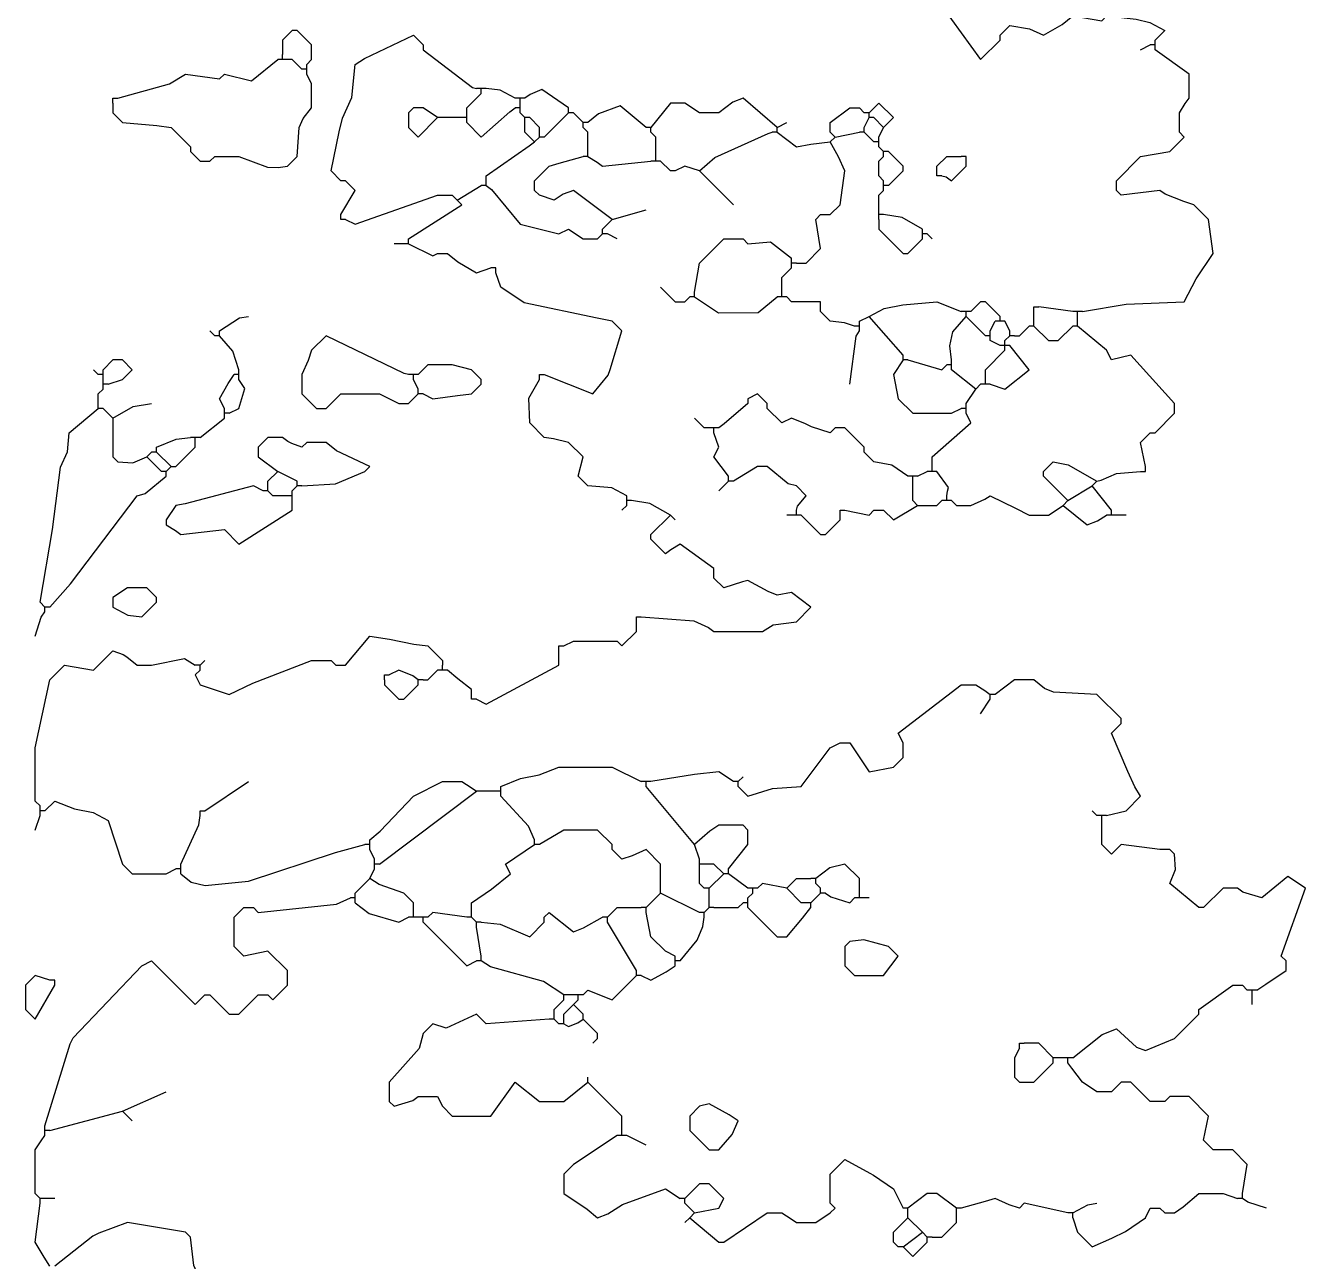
# Model space of a CAD drawing. Header units: metres. Extents: x -375439 to -92892, y 227570 to 490033.
# Drawn here: x -219614 to -217502, y 246467 to 248507 of the extents above; entities that cross this region are included whole.
import ezdxf

# ---------------------------------------------------------------- set-up
doc = ezdxf.new("R2010")
doc.units = ezdxf.units.M
doc.header["$MEASUREMENT"] = 0

msp = doc.modelspace()

# ---------------------------------------------------------------- linework, layer by layer
at = {"linetype": 'Continuous'}
for points in [[(-218101.6, 248538.8), (-218037.6, 248450.8), (-218005.6, 248482.8), (-218005.6, 248490.8), (-217989.6, 248506.8), (-217956.8, 248501.2), (-217933.6, 248490.8), (-217902.8, 248508.6), (-217885.6, 248522.8), (-217837.6, 248514.8), (-217829.6, 248522.8), (-217780.9, 248517.6), (-217758.3, 248512), (-217733.6, 248498.8), (-217749.6, 248482.8)], [(-219149.6, 248442.8), (-219141.6, 248450.8), (-219141.6, 248474.8), (-219165.6, 248498.8), (-219173.6, 248498.8), (-219189.6, 248482.8), (-219189.6, 248458.8)], [(-219093.6, 248194.8), (-219069.6, 248234.8), (-219085.6, 248250.8), (-219093.6, 248250.8), (-219109.6, 248266.8), (-219096.4, 248331.5), (-219090.8, 248354.1), (-219075.5, 248388.1), (-219069.6, 248442.8), (-219054.4, 248452.4), (-218973.6, 248490.8), (-218957.6, 248474.8), (-218957.6, 248466.8), (-218876.2, 248404.7), (-218869.6, 248402.8)], [(-217749.6, 248474.8), (-217749.6, 248482.8)], [(-219189.6, 248450.8), (-219189.6, 248458.8)], [(-217869.6, 248034.8), (-217797.3, 248047.1), (-217701.6, 248050.8), (-217682.1, 248088.7), (-217653.6, 248130.8), (-217661.6, 248186.8), (-217685.6, 248210.8), (-217702.4, 248216.4), (-217732.8, 248228.4), (-217741.6, 248234.8), (-217805.6, 248226.8), (-217813.6, 248234.8), (-217813.6, 248250.8), (-217773.6, 248290.8), (-217725.6, 248298.8), (-217701.6, 248322.8), (-217709.6, 248330.8), (-217709.6, 248362.8), (-217700, 248378), (-217693.6, 248386.8), (-217693.6, 248426.8), (-217749.6, 248466.8)], [(-217773.6, 248466.8), (-217757.6, 248474.8)], [(-217749.6, 248474.8), (-217757.6, 248474.8)], [(-217749.6, 248466.8), (-217749.6, 248474.8)], [(-219461.6, 248386.8), (-219375.9, 248410.5), (-219349.6, 248426.8), (-219293.6, 248418.8), (-219285.6, 248426.8), (-219240.7, 248415.4), (-219197.6, 248450.8)], [(-219189.6, 248450.8), (-219197.6, 248450.8)], [(-219181.6, 248450.8), (-219189.6, 248450.8)], [(-219157.6, 248434.8), (-219173.6, 248450.8), (-219181.6, 248450.8)], [(-219149.6, 248434.8), (-219157.6, 248434.8)], [(-219149.6, 248434.8), (-219149.6, 248442.8)], [(-219149.6, 248426.8), (-219149.6, 248434.8)], [(-219469.6, 248378.8), (-219469.6, 248362.8), (-219453.6, 248346.8), (-219396.9, 248341.6), (-219373.6, 248338.8), (-219341.6, 248306.8), (-219341.6, 248298.8), (-219325.6, 248282.8), (-219309.6, 248282.8), (-219301.6, 248290.8), (-219261.6, 248290.8), (-219214.4, 248273.2), (-219196.8, 248272.4), (-219181.6, 248274.8), (-219165.6, 248290.8), (-219162.3, 248338.3), (-219155.8, 248353.6), (-219141.6, 248370.8), (-219141.6, 248410.8), (-219149.6, 248426.8)], [(-218885.6, 248362.8), (-218885.6, 248370.8), (-218861.6, 248394.8)], [(-218861.6, 248402.8), (-218869.6, 248402.8)], [(-218861.6, 248394.8), (-218861.6, 248402.8)], [(-218853.6, 248402.8), (-218861.6, 248402.8)], [(-218805.6, 248386.8), (-218830.3, 248400), (-218853.6, 248402.8)], [(-218717.6, 248370.8), (-218761.8, 248401.1), (-218780.8, 248393.2), (-218789.6, 248386.8)], [(-219469.6, 248378.8), (-219469.6, 248386.8), (-219461.6, 248386.8)], [(-218797.6, 248386.8), (-218805.6, 248386.8)], [(-218797.6, 248378.8), (-218797.6, 248386.8)], [(-218789.6, 248386.8), (-218797.6, 248386.8)], [(-218797.6, 248370.8), (-218797.6, 248378.8)], [(-218589.6, 248338.8), (-218632.7, 248374.2), (-218668.4, 248360.9), (-218685.6, 248346.8)], [(-218373.6, 248338.8), (-218429.6, 248386.8), (-218446.4, 248380.4), (-218469.6, 248362.8), (-218501.6, 248362.8), (-218525.6, 248378.8), (-218549.6, 248378.8), (-218581.6, 248338.8)], [(-218197.6, 248338.8), (-218181.6, 248354.8), (-218205.6, 248378.8), (-218221.6, 248362.8)], [(-218933.6, 248354.8), (-218957.6, 248370.8), (-218973.6, 248370.8), (-218981.6, 248362.8), (-218981.6, 248338.8), (-218965.6, 248322.8), (-218933.6, 248354.8)], [(-218893.6, 248354.8), (-218933.6, 248354.8)], [(-218885.6, 248354.8), (-218893.6, 248354.8)], [(-218885.6, 248346.8), (-218861.6, 248322.8), (-218814.4, 248364.4), (-218805.6, 248370.8)], [(-218885.6, 248354.8), (-218885.6, 248362.8)], [(-218885.6, 248346.8), (-218885.6, 248354.8)], [(-218797.6, 248370.8), (-218805.6, 248370.8)], [(-218797.6, 248362.8), (-218797.6, 248370.8)], [(-218789.6, 248354.8), (-218797.6, 248362.8)], [(-218789.6, 248346.8), (-218789.6, 248354.8)], [(-218781.6, 248354.8), (-218789.6, 248354.8)], [(-218765.6, 248330.8), (-218765.6, 248338.8), (-218781.6, 248354.8)], [(-218757.6, 248322.8), (-218717.6, 248362.8)], [(-218717.6, 248362.8), (-218717.6, 248370.8)], [(-218709.6, 248362.8), (-218717.6, 248362.8)], [(-218693.6, 248346.8), (-218709.6, 248362.8)], [(-218277.6, 248322.8), (-218285.6, 248330.8), (-218285.6, 248346.8), (-218253.6, 248370.8), (-218237.6, 248370.8), (-218229.6, 248362.8)], [(-218221.6, 248362.8), (-218229.6, 248362.8)], [(-218229.6, 248338.8), (-218221.6, 248354.8)], [(-218221.6, 248354.8), (-218221.6, 248362.8)], [(-218213.6, 248354.8), (-218221.6, 248354.8)], [(-218197.6, 248338.8), (-218213.6, 248354.8)], [(-218773.6, 248314.8), (-218789.6, 248330.8), (-218789.6, 248346.8)], [(-218765.6, 248322.8), (-218765.6, 248330.8)], [(-218693.6, 248338.8), (-218693.6, 248346.8)], [(-218685.6, 248346.8), (-218693.6, 248346.8)], [(-218685.6, 248298.8), (-218685.6, 248330.8), (-218693.6, 248338.8)], [(-218581.6, 248338.8), (-218589.6, 248338.8)], [(-218581.6, 248330.8), (-218581.6, 248338.8)], [(-218573.6, 248290.8), (-218573.6, 248322.8), (-218581.6, 248330.8)], [(-218501.6, 248266.8), (-218476.2, 248288.9), (-218388.4, 248328.9), (-218381.6, 248330.8)], [(-218373.6, 248330.8), (-218381.6, 248330.8)], [(-218373.6, 248338.8), (-218357.6, 248346.8)], [(-218373.6, 248330.8), (-218373.6, 248338.8)], [(-218373.6, 248330.8), (-218341.6, 248306.8), (-218317.6, 248310.8), (-218285.6, 248314.8)], [(-218277.6, 248322.8), (-218237.6, 248330.8)], [(-218229.6, 248330.8), (-218237.6, 248330.8)], [(-218229.6, 248330.8), (-218229.6, 248338.8)], [(-218213.6, 248314.8), (-218229.6, 248330.8)], [(-218205.6, 248322.8), (-218197.6, 248338.8)], [(-218853.6, 248250.8), (-218853.6, 248258.8), (-218782.4, 248308.4), (-218773.6, 248314.8)], [(-218773.6, 248314.8), (-218765.6, 248322.8)], [(-218757.6, 248322.8), (-218765.6, 248322.8)], [(-218341.6, 248114.8), (-218325.6, 248114.8), (-218301.6, 248138.8), (-218309.6, 248186.8), (-218301.6, 248194.8), (-218285.6, 248194.8), (-218269.6, 248210.8), (-218261.6, 248266.8), (-218272, 248290), (-218285.6, 248314.8)], [(-218285.6, 248314.8), (-218277.6, 248322.8)], [(-218205.6, 248314.8), (-218213.6, 248314.8)], [(-218205.6, 248314.8), (-218205.6, 248322.8)], [(-218205.6, 248306.8), (-218205.6, 248314.8)], [(-218645.6, 248186.8), (-218709.6, 248234.8), (-218726.4, 248228.4), (-218741.6, 248218.8), (-218765.6, 248226.8), (-218773.6, 248234.8), (-218773.6, 248250.8), (-218749.6, 248274.8), (-218733, 248279.7), (-218693.6, 248290.8)], [(-218685.6, 248290.8), (-218693.6, 248290.8)], [(-218685.6, 248290.8), (-218685.6, 248298.8)], [(-218685.6, 248290.8), (-218670.4, 248281.2), (-218661.6, 248274.8), (-218581.6, 248282.8)], [(-218573.6, 248282.8), (-218573.6, 248290.8)], [(-218197.6, 248298.8), (-218205.6, 248306.8)], [(-218197.6, 248250.8), (-218205.6, 248258.8), (-218205.6, 248282.8), (-218197.6, 248290.8)], [(-218197.6, 248290.8), (-218197.6, 248298.8)], [(-218189.6, 248298.8), (-218197.6, 248298.8)], [(-218189.6, 248242.8), (-218165.6, 248266.8), (-218165.6, 248274.8), (-218189.6, 248298.8)], [(-218109.6, 248266.8), (-218109.6, 248274.8), (-218093.6, 248290.8), (-218069.6, 248290.8)], [(-218061.6, 248282.8), (-218061.6, 248290.8), (-218069.6, 248290.8)], [(-218573.6, 248282.8), (-218581.6, 248282.8)], [(-218565.6, 248282.8), (-218573.6, 248282.8)], [(-218501.6, 248266.8), (-218525.6, 248274.8), (-218541.6, 248266.8), (-218549.6, 248266.8), (-218565.6, 248282.8)], [(-218445.6, 248210.8), (-218501.6, 248266.8)], [(-218101.6, 248258.8), (-218109.6, 248258.8), (-218109.6, 248266.8)], [(-218101.6, 248258.8), (-218094.4, 248257.2), (-218085.6, 248250.8), (-218061.6, 248274.8), (-218061.6, 248282.8)], [(-218853.6, 248242.8), (-218853.6, 248250.8)], [(-218197.6, 248242.8), (-218197.6, 248250.8)], [(-219085.6, 248186.8), (-219069.6, 248178.8), (-218933.6, 248226.8), (-218909.6, 248226.8), (-218901.6, 248218.8)], [(-218901.6, 248218.8), (-218861.6, 248242.8)], [(-218853.6, 248242.8), (-218861.6, 248242.8)], [(-218853.6, 248242.8), (-218844.8, 248236.4), (-218797.6, 248178.8), (-218733.6, 248162.8), (-218717.6, 248170.8), (-218693.6, 248154.8), (-218669.6, 248154.8), (-218661.6, 248162.8)], [(-218205.6, 248202.8), (-218205.6, 248226.8), (-218197.6, 248234.8)], [(-218197.6, 248234.8), (-218197.6, 248242.8)], [(-218189.6, 248242.8), (-218197.6, 248242.8)], [(-218981.6, 248154.8), (-218893.6, 248210.8), (-218901.6, 248218.8)], [(-218645.6, 248186.8), (-218589.6, 248202.8)], [(-218205.6, 248194.8), (-218205.6, 248202.8)], [(-219085.6, 248186.8), (-219093.6, 248186.8), (-219093.6, 248194.8)], [(-218661.6, 248170.8), (-218645.6, 248186.8)], [(-218205.6, 248186.8), (-218205.6, 248194.8)], [(-218197.6, 248194.8), (-218205.6, 248194.8)], [(-218205.6, 248186.8), (-218205.6, 248170.8), (-218165.6, 248130.8), (-218157.6, 248130.8), (-218133.6, 248154.8)], [(-218133.6, 248170.8), (-218167.2, 248190), (-218197.6, 248194.8)], [(-218661.6, 248162.8), (-218661.6, 248170.8)], [(-218653.6, 248162.8), (-218661.6, 248162.8)], [(-218637.6, 248154.8), (-218653.6, 248162.8)], [(-218133.6, 248162.8), (-218133.6, 248170.8)], [(-218133.6, 248154.8), (-218133.6, 248162.8)], [(-218125.6, 248162.8), (-218133.6, 248162.8)], [(-218117.6, 248154.8), (-218125.6, 248162.8)], [(-218989.6, 248146.8), (-219005.6, 248146.8)], [(-218981.6, 248146.8), (-218989.6, 248146.8)], [(-218981.6, 248146.8), (-218981.6, 248154.8)], [(-218981.6, 248146.8), (-218941.6, 248126.8), (-218933.6, 248130.8), (-218917.6, 248130.8), (-218900.4, 248116.6), (-218869.6, 248098.8), (-218845.6, 248106.8)], [(-218509.6, 248066.8), (-218501.6, 248114.8), (-218461.6, 248154.8), (-218429.6, 248154.8), (-218421.6, 248146.8), (-218384.4, 248150.1), (-218349.6, 248122.8)], [(-218349.6, 248114.8), (-218349.6, 248122.8)], [(-218837.6, 248098.8), (-218837.6, 248106.8), (-218845.6, 248106.8)], [(-218757.6, 247930.8), (-218677.6, 247898.8), (-218652, 247930), (-218648.9, 247939.3), (-218629.6, 248002.8), (-218645.6, 248018.8), (-218670.2, 248023.7), (-218790.8, 248048.9), (-218829.6, 248074.8), (-218837.6, 248098.8)], [(-218365.6, 248066.8), (-218365.6, 248090.8), (-218349.6, 248106.8)], [(-218349.6, 248106.8), (-218349.6, 248114.8)], [(-218341.6, 248114.8), (-218349.6, 248114.8)], [(-218565.6, 248074.8), (-218541.6, 248050.8), (-218525.6, 248050.8), (-218517.6, 248058.8)], [(-218509.6, 248058.8), (-218517.6, 248058.8)], [(-218509.6, 248058.8), (-218509.6, 248066.8)], [(-218509.6, 248058.8), (-218470.4, 248032.4), (-218404.8, 248033.2), (-218373.6, 248058.8)], [(-218365.6, 248058.8), (-218373.6, 248058.8)], [(-218365.6, 248058.8), (-218365.6, 248066.8)], [(-218357.6, 248058.8), (-218365.6, 248058.8)], [(-218309.6, 248050.8), (-218349.6, 248050.8), (-218357.6, 248058.8)], [(-218301.6, 248042.8), (-218301.6, 248050.8), (-218309.6, 248050.8)], [(-218245.6, 248010.8), (-218262.3, 248016), (-218285.6, 248018.8), (-218301.6, 248034.8), (-218301.6, 248042.8)], [(-218221.6, 248026.8), (-218197, 248039.7), (-218166.2, 248045.9), (-218109.6, 248050.8), (-218069.6, 248034.8)], [(-218061.6, 248034.8), (-218069.6, 248034.8)], [(-218061.6, 248026.8), (-218061.6, 248034.8)], [(-218053.6, 248034.8), (-218061.6, 248034.8)], [(-218005.6, 248026.8), (-218029.6, 248050.8), (-218037.6, 248050.8), (-218053.6, 248034.8)], [(-217949.6, 248034.8), (-217949.6, 248042.8), (-217941.6, 248042.8)], [(-217949.6, 248018.8), (-217949.6, 248034.8)], [(-217885.6, 248034.8), (-217941.6, 248042.8)], [(-217877.6, 248034.8), (-217885.6, 248034.8)], [(-217877.6, 248026.8), (-217877.6, 248034.8)], [(-217869.6, 248034.8), (-217877.6, 248034.8)], [(-219293.6, 248002.8), (-219260.8, 248024.4), (-219245.6, 248026.8)], [(-218237.6, 248018.8), (-218221.6, 248026.8)], [(-218237.6, 248010.8), (-218237.6, 248018.8)], [(-218165.6, 247962.8), (-218221.6, 248026.8)], [(-218085.6, 247954.8), (-218088.4, 247978.1), (-218083.7, 248001.4), (-218061.6, 248026.8)], [(-218029.6, 247994.8), (-218061.6, 248026.8)], [(-218021.6, 248002.8), (-218013.6, 248018.8)], [(-218005.6, 248018.8), (-218013.6, 248018.8)], [(-218005.6, 248018.8), (-218005.6, 248026.8)], [(-217997.6, 248018.8), (-218005.6, 248018.8)], [(-217989.6, 248002.8), (-217997.6, 248018.8)], [(-217949.6, 248010.8), (-217949.6, 248018.8)], [(-217877.6, 248018.8), (-217877.6, 248026.8)], [(-217877.6, 248010.8), (-217877.6, 248018.8)], [(-219301.6, 247994.8), (-219309.6, 248002.8)], [(-219293.6, 247994.8), (-219301.6, 247994.8)], [(-219293.6, 247994.8), (-219293.6, 248002.8)], [(-219261.6, 247938.8), (-219271.5, 247969.4), (-219293.6, 247994.8)], [(-218981.6, 247930.8), (-218988.8, 247932.4), (-219117.6, 247994.8), (-219141.6, 247970.8), (-219147.2, 247954), (-219157.6, 247930.8), (-219157.6, 247898.8), (-219133.6, 247874.8), (-219117.6, 247874.8), (-219093.6, 247898.8), (-219029.6, 247898.8), (-218997.6, 247882.8), (-218981.6, 247882.8), (-218965.6, 247898.8)], [(-218253.6, 247914.8), (-218242.8, 247994.1), (-218237.6, 248002.8)], [(-218237.6, 248010.8), (-218245.6, 248010.8)], [(-218237.6, 248002.8), (-218237.6, 248010.8)], [(-218021.6, 247994.8), (-218029.6, 247994.8)], [(-218021.6, 247994.8), (-218021.6, 248002.8)], [(-218021.6, 247986.8), (-218021.6, 247994.8)], [(-217997.6, 247986.8), (-217989.6, 247994.8)], [(-217989.6, 247994.8), (-217989.6, 248002.8)], [(-217981.6, 247994.8), (-217989.6, 247994.8)], [(-217981.6, 247994.8), (-217973.6, 247994.8), (-217957.6, 248010.8)], [(-217949.6, 248010.8), (-217957.6, 248010.8)], [(-217949.6, 248010.8), (-217925.6, 247986.8), (-217909.6, 247986.8), (-217885.6, 248010.8)], [(-217877.6, 248010.8), (-217885.6, 248010.8)], [(-217765.6, 247778.8), (-217773.6, 247818.8), (-217757.6, 247834.8), (-217749.6, 247834.8), (-217717.6, 247866.8), (-217717.6, 247882.8), (-217789.6, 247962.8), (-217821.6, 247954.8), (-217829.6, 247970.8), (-217877.6, 248010.8)], [(-218029.6, 247922.8), (-218029.6, 247938.8), (-217997.6, 247970.8)], [(-218005.6, 247978.8), (-218021.6, 247986.8)], [(-218021.6, 247914.8), (-217997.6, 247906.8), (-217957.6, 247938.8), (-217989.6, 247978.8)], [(-217997.6, 247978.8), (-218005.6, 247978.8)], [(-217997.6, 247978.8), (-217997.6, 247986.8)], [(-217997.6, 247970.8), (-217997.6, 247978.8)], [(-217989.6, 247978.8), (-217997.6, 247978.8)], [(-219477.6, 247914.8), (-219453.6, 247922.8), (-219437.6, 247938.8), (-219453.6, 247954.8), (-219469.6, 247954.8), (-219485.6, 247938.8)], [(-218165.6, 247954.8), (-218181.6, 247930.8), (-218173.6, 247890.8), (-218149.6, 247866.8), (-218085.6, 247866.8), (-218069.6, 247874.8)], [(-218165.6, 247954.8), (-218165.6, 247962.8)], [(-218157.6, 247954.8), (-218165.6, 247954.8)], [(-218157.6, 247954.8), (-218101.6, 247938.8), (-218093.6, 247946.8)], [(-218085.6, 247946.8), (-218085.6, 247954.8)], [(-219493.6, 247930.8), (-219501.6, 247938.8)], [(-219485.6, 247930.8), (-219493.6, 247930.8)], [(-219485.6, 247930.8), (-219485.6, 247938.8)], [(-219485.6, 247922.8), (-219485.6, 247930.8)], [(-219285.6, 247874.8), (-219293.6, 247890.8), (-219279.5, 247916), (-219269.6, 247930.8)], [(-219261.6, 247930.8), (-219269.6, 247930.8)], [(-219261.6, 247930.8), (-219261.6, 247938.8)], [(-219261.6, 247922.8), (-219261.6, 247930.8)], [(-218973.6, 247930.8), (-218981.6, 247930.8)], [(-218973.6, 247922.8), (-218973.6, 247930.8)], [(-218965.6, 247930.8), (-218973.6, 247930.8)], [(-218957.6, 247898.8), (-218941.6, 247890.8), (-218900.9, 247896), (-218877.6, 247898.8), (-218861.6, 247914.8), (-218861.6, 247922.8), (-218877.6, 247938.8), (-218909.6, 247946.8), (-218949.6, 247946.8), (-218965.6, 247930.8)], [(-218765.6, 247922.8), (-218765.6, 247930.8), (-218757.6, 247930.8)], [(-218085.6, 247946.8), (-218093.6, 247946.8)], [(-218085.6, 247938.8), (-218085.6, 247946.8)], [(-218045.6, 247906.8), (-218085.6, 247938.8)], [(-219493.6, 247882.8), (-219493.6, 247898.8), (-219485.6, 247906.8)], [(-219485.6, 247914.8), (-219485.6, 247922.8)], [(-219485.6, 247906.8), (-219485.6, 247914.8)], [(-219477.6, 247914.8), (-219485.6, 247914.8)], [(-219277.6, 247866.8), (-219261.6, 247874.8), (-219252, 247907.6), (-219261.6, 247922.8)], [(-218965.6, 247906.8), (-218973.6, 247922.8)], [(-218965.6, 247898.8), (-218965.6, 247906.8)], [(-218621.6, 247730.8), (-218646.2, 247743.5), (-218685.6, 247746.8), (-218701.6, 247762.8), (-218693.6, 247794.8), (-218717.6, 247818.8), (-218742.4, 247824.4), (-218757.6, 247826.8), (-218781.6, 247850.8), (-218783.2, 247891.6), (-218765.6, 247922.8)], [(-218061.6, 247882.8), (-218045.6, 247906.8)], [(-218045.6, 247906.8), (-218037.6, 247914.8)], [(-218029.6, 247914.8), (-218037.6, 247914.8)], [(-218029.6, 247914.8), (-218029.6, 247922.8)], [(-218021.6, 247914.8), (-218029.6, 247914.8)], [(-218957.6, 247898.8), (-218965.6, 247898.8)], [(-218157.6, 247762.8), (-218184.1, 247781), (-218213.6, 247786.8), (-218229.6, 247802.8), (-218229.6, 247810.8), (-218261.6, 247842.8), (-218277.6, 247842.8), (-218285.6, 247834.8), (-218316.8, 247844.4), (-218326.4, 247849.2), (-218349.6, 247858.8), (-218365.6, 247850.8), (-218389.6, 247874.8), (-218389.6, 247882.8), (-218405.6, 247898.8), (-218421.6, 247890.8), (-218421.6, 247882.8), (-218460.8, 247849.2), (-218469.6, 247842.8)], [(-219581.6, 247546.8), (-219589.6, 247554.8), (-219569.3, 247675.1), (-219556, 247778), (-219544.7, 247803.4), (-219541.6, 247834.8), (-219493.6, 247874.8)], [(-219493.6, 247874.8), (-219493.6, 247882.8)], [(-219485.6, 247874.8), (-219493.6, 247874.8)], [(-219469.6, 247858.8), (-219485.6, 247874.8)], [(-219469.6, 247858.8), (-219436, 247878), (-219405.6, 247882.8)], [(-219285.6, 247866.8), (-219285.6, 247874.8)], [(-219285.6, 247858.8), (-219285.6, 247866.8)], [(-219277.6, 247866.8), (-219285.6, 247866.8)], [(-218117.6, 247778.8), (-218117.6, 247794.8), (-218053.6, 247850.8), (-218061.6, 247866.8)], [(-218061.6, 247874.8), (-218069.6, 247874.8)], [(-218061.6, 247874.8), (-218061.6, 247882.8)], [(-218061.6, 247866.8), (-218061.6, 247874.8)], [(-219469.6, 247858.8), (-219469.6, 247794.8), (-219461.6, 247786.8), (-219436.8, 247785.2), (-219413.6, 247794.8)], [(-219325.6, 247826.8), (-219285.6, 247858.8)], [(-218485.6, 247842.8), (-218493.6, 247842.8), (-218509.6, 247858.8)], [(-219397.6, 247810.8), (-219364.9, 247824), (-219341.6, 247826.8)], [(-219333.6, 247826.8), (-219341.6, 247826.8)], [(-219333.6, 247818.8), (-219333.6, 247826.8)], [(-219325.6, 247826.8), (-219333.6, 247826.8)], [(-219157.6, 247746.8), (-219102, 247750.2), (-219053.6, 247770.8), (-219045.6, 247778.8), (-219100.4, 247804.6), (-219117.6, 247818.8), (-219149.6, 247818.8), (-219157.6, 247810.8), (-219174.4, 247817.2), (-219180.8, 247820.4), (-219189.6, 247826.8), (-219213.6, 247826.8), (-219229.6, 247810.8), (-219229.6, 247794.8), (-219197.6, 247770.8)], [(-218477.6, 247842.8), (-218485.6, 247842.8)], [(-218477.6, 247834.8), (-218477.6, 247842.8)], [(-218469.6, 247842.8), (-218477.6, 247842.8)], [(-218453.6, 247762.8), (-218477.6, 247794.8), (-218469.6, 247810.8), (-218477.6, 247834.8)], [(-219413.6, 247794.8), (-219405.6, 247802.8)], [(-219397.6, 247802.8), (-219405.6, 247802.8)], [(-219397.6, 247802.8), (-219397.6, 247810.8)], [(-219373.6, 247778.8), (-219397.6, 247802.8)], [(-219373.6, 247778.8), (-219365.6, 247778.8), (-219333.6, 247810.8), (-219333.6, 247818.8)], [(-219389.6, 247770.8), (-219413.6, 247794.8)], [(-217893.6, 247722.8), (-217933.6, 247762.8), (-217933.6, 247770.8), (-217917.6, 247786.8), (-217892.9, 247781.6), (-217845.6, 247754.8)], [(-219573.6, 247546.8), (-219539.6, 247585.2), (-219429.6, 247730.8), (-219416.1, 247734.5), (-219381.6, 247762.8)], [(-219381.6, 247770.8), (-219389.6, 247770.8)], [(-219381.6, 247770.8), (-219373.6, 247778.8)], [(-219381.6, 247762.8), (-219381.6, 247770.8)], [(-219213.6, 247746.8), (-219213.6, 247754.8), (-219197.6, 247770.8)], [(-219165.6, 247754.8), (-219197.6, 247770.8)], [(-218453.6, 247754.8), (-218453.6, 247762.8)], [(-218341.6, 247706.8), (-218339.8, 247713.6), (-218325.6, 247730.8), (-218341.6, 247746.8), (-218355.2, 247750.5), (-218389.6, 247778.8), (-218405.6, 247778.8), (-218445.6, 247754.8)], [(-218149.6, 247762.8), (-218157.6, 247762.8)], [(-218149.6, 247754.8), (-218149.6, 247762.8)], [(-218141.6, 247762.8), (-218149.6, 247762.8)], [(-218141.6, 247762.8), (-218125.6, 247770.8)], [(-218117.6, 247770.8), (-218125.6, 247770.8)], [(-218117.6, 247770.8), (-218117.6, 247778.8)], [(-218109.6, 247770.8), (-218117.6, 247770.8)], [(-218093.6, 247730.8), (-218092, 247738), (-218090.4, 247744.4), (-218109.6, 247770.8)], [(-217845.6, 247754.8), (-217838.4, 247756.4), (-217813.1, 247767.5), (-217773.6, 247770.8)], [(-217773.6, 247770.8), (-217765.6, 247770.8), (-217765.6, 247778.8)], [(-219221.6, 247738.8), (-219237.6, 247746.8), (-219350.4, 247717.2), (-219365.6, 247714.8), (-219381.6, 247690.8), (-219381.6, 247682.8), (-219366.4, 247673.2), (-219357.6, 247666.8), (-219285.6, 247674.8), (-219261.6, 247650.8), (-219173.6, 247706.8), (-219173.6, 247722.8)], [(-219213.6, 247738.8), (-219221.6, 247738.8)], [(-219213.6, 247738.8), (-219213.6, 247746.8)], [(-219181.6, 247730.8), (-219205.6, 247730.8), (-219213.6, 247738.8)], [(-219173.6, 247738.8), (-219165.6, 247746.8)], [(-219173.6, 247730.8), (-219173.6, 247738.8)], [(-219165.6, 247746.8), (-219165.6, 247754.8)], [(-219157.6, 247746.8), (-219165.6, 247746.8)], [(-218469.6, 247738.8), (-218453.6, 247754.8)], [(-218445.6, 247754.8), (-218453.6, 247754.8)], [(-218141.6, 247714.8), (-218149.6, 247722.8), (-218149.6, 247754.8)], [(-217893.6, 247722.8), (-217853.6, 247746.8)], [(-217853.6, 247746.8), (-217845.6, 247754.8)], [(-217821.6, 247706.8), (-217853.6, 247746.8)], [(-219173.6, 247730.8), (-219181.6, 247730.8)], [(-219173.6, 247722.8), (-219173.6, 247730.8)], [(-218621.6, 247722.8), (-218621.6, 247730.8)], [(-218621.6, 247714.8), (-218621.6, 247722.8)], [(-218613.6, 247722.8), (-218621.6, 247722.8)], [(-218549.6, 247698.8), (-218583.2, 247718), (-218613.6, 247722.8)], [(-218141.6, 247714.8), (-218109.6, 247714.8), (-218101.6, 247722.8)], [(-218093.6, 247722.8), (-218101.6, 247722.8)], [(-218093.6, 247722.8), (-218093.6, 247730.8)], [(-218085.6, 247722.8), (-218093.6, 247722.8)], [(-218085.6, 247722.8), (-218077.6, 247714.8), (-218053.6, 247714.8), (-218030.4, 247725.2), (-218021.6, 247730.8), (-217980, 247710), (-217957.6, 247698.8), (-217925.6, 247698.8), (-217901.6, 247714.8)], [(-217901.6, 247714.8), (-217893.6, 247722.8)], [(-218629.6, 247706.8), (-218621.6, 247714.8)], [(-218597.6, 247530.8), (-218510.6, 247524.2), (-218486.4, 247513.2), (-218477.6, 247506.8), (-218397.6, 247506.8), (-218380.1, 247517.5), (-218341.6, 247522.8), (-218317.6, 247546.8), (-218349.6, 247570.8), (-218373.6, 247566.8), (-218388.4, 247572.6), (-218421.6, 247590.8), (-218430.4, 247588.4), (-218461.6, 247578.8), (-218477.6, 247594.8), (-218477.6, 247610.8), (-218533.6, 247650.8), (-218548.8, 247641.2), (-218557.6, 247634.8), (-218581.6, 247658.8), (-218581.6, 247666.8), (-218549.6, 247698.8)], [(-218541.6, 247690.8), (-218549.6, 247698.8)], [(-218349.6, 247698.8), (-218357.6, 247698.8)], [(-218341.6, 247698.8), (-218349.6, 247698.8)], [(-218341.6, 247698.8), (-218341.6, 247706.8)], [(-218333.6, 247698.8), (-218341.6, 247698.8)], [(-218333.6, 247698.8), (-218301.6, 247666.8), (-218293.6, 247666.8), (-218269.6, 247690.8), (-218269.6, 247698.8)], [(-218269.6, 247698.8), (-218269.6, 247706.8), (-218261.6, 247706.8)], [(-218261.6, 247706.8), (-218221.6, 247698.8), (-218213.6, 247706.8), (-218197.6, 247706.8), (-218181.6, 247690.8), (-218141.6, 247714.8)], [(-217901.6, 247714.8), (-217861.6, 247682.8), (-217844.8, 247689.2), (-217829.6, 247698.8)], [(-217821.6, 247698.8), (-217829.6, 247698.8)], [(-217821.6, 247698.8), (-217821.6, 247706.8)], [(-217813.6, 247698.8), (-217821.6, 247698.8)], [(-217797.6, 247698.8), (-217813.6, 247698.8)], [(-219421.6, 247530.8), (-219397.6, 247554.8), (-219397.6, 247562.8), (-219413.6, 247578.8), (-219445.6, 247578.8), (-219469.6, 247562.8), (-219469.6, 247546.8), (-219444.9, 247533.6), (-219421.6, 247530.8)], [(-219597.6, 247498.8), (-219588, 247530), (-219581.6, 247538.8)], [(-219581.6, 247538.8), (-219581.6, 247546.8)], [(-219573.6, 247546.8), (-219581.6, 247546.8)], [(-218605.6, 247522.8), (-218605.6, 247530.8), (-218597.6, 247530.8)], [(-218725.6, 247482.8), (-218709.6, 247490.8), (-218637.6, 247490.8), (-218629.6, 247482.8), (-218605.6, 247506.8), (-218605.6, 247522.8)], [(-219325.6, 247442.8), (-219333.6, 247434.8), (-219325.6, 247418.8), (-219277.6, 247402.8), (-219238.4, 247421.2), (-219141.6, 247458.8), (-219109.6, 247458.8), (-219101.6, 247450.8), (-219085.6, 247450.8), (-219045.6, 247498.8), (-219013, 247493.9), (-218972.9, 247485.6), (-218949.6, 247482.8), (-218925.6, 247458.8), (-218925.6, 247450.8)], [(-219589.6, 247218.8), (-219597.6, 247226.8), (-219597.6, 247314.8), (-219573.6, 247426.8), (-219549.6, 247450.8), (-219501.6, 247442.8), (-219469.6, 247474.8), (-219452.8, 247468.4), (-219446.8, 247464.9), (-219429.6, 247450.8), (-219405.6, 247450.8), (-219351.2, 247462), (-219333.6, 247450.8)], [(-218869.6, 247394.8), (-218853.6, 247386.8), (-218733.6, 247450.8), (-218733.6, 247474.8)], [(-218733.6, 247474.8), (-218733.6, 247482.8), (-218725.6, 247482.8)], [(-219325.6, 247450.8), (-219333.6, 247450.8)], [(-219325.6, 247450.8), (-219317.6, 247458.8)], [(-219325.6, 247442.8), (-219325.6, 247450.8)], [(-218965.6, 247426.8), (-218974.4, 247433.2), (-218997.6, 247442.8), (-219013.6, 247434.8)], [(-218957.6, 247426.8), (-218949.6, 247426.8), (-218933.6, 247442.8)], [(-218925.6, 247442.8), (-218933.6, 247442.8)], [(-218925.6, 247442.8), (-218925.6, 247450.8)], [(-218917.6, 247442.8), (-218925.6, 247442.8)], [(-218877.6, 247402.8), (-218877.6, 247410.8), (-218900.4, 247428.6), (-218917.6, 247442.8)], [(-219021.6, 247426.8), (-219021.6, 247434.8), (-219013.6, 247434.8)], [(-219021.6, 247426.8), (-219021.6, 247418.8), (-218997.6, 247394.8), (-218989.6, 247394.8), (-218965.6, 247418.8)], [(-218965.6, 247418.8), (-218965.6, 247426.8)], [(-218957.6, 247426.8), (-218965.6, 247426.8)], [(-217829.6, 247202.8), (-217797.6, 247210.8), (-217773.6, 247234.8), (-217783.2, 247250), (-217794.8, 247275.5), (-217821.6, 247338.8), (-217805.6, 247354.8), (-217805.6, 247362.8), (-217845.6, 247402.8), (-217917.3, 247406.4), (-217932.4, 247412.6), (-217949.6, 247426.8), (-217981.6, 247426.8), (-218013.6, 247402.8)], [(-218869.6, 247394.8), (-218877.6, 247394.8), (-218877.6, 247402.8)], [(-218437.6, 247250.8), (-218421.6, 247234.8), (-218381.1, 247247.4), (-218333.6, 247250.8), (-218285.6, 247314.8), (-218269.6, 247322.8), (-218253.6, 247322.8), (-218221.6, 247274.8), (-218181.6, 247282.8), (-218165.6, 247298.8), (-218165.6, 247322.8), (-218173.6, 247338.8), (-218069.6, 247418.8), (-218045.6, 247418.8), (-218030.4, 247409.2), (-218021.6, 247402.8)], [(-218021.6, 247394.8), (-218021.6, 247402.8)], [(-218013.6, 247402.8), (-218021.6, 247402.8)], [(-218037.6, 247370.8), (-218021.6, 247394.8)], [(-218829.6, 247250.8), (-218797, 247263.7), (-218766.2, 247269.9), (-218733.6, 247282.8), (-218645.6, 247282.8), (-218597.6, 247258.8)], [(-218445.6, 247258.8), (-218469.6, 247274.8), (-218510, 247270.3), (-218581.6, 247258.8)], [(-219317.6, 247210.8), (-219245.6, 247258.8)], [(-219045.6, 247162.8), (-219028.4, 247176.9), (-218973.6, 247234.8), (-218925.6, 247258.8), (-218893.6, 247258.8), (-218878.4, 247249.2), (-218869.6, 247242.8)], [(-218589.6, 247258.8), (-218597.6, 247258.8)], [(-218589.6, 247250.8), (-218589.6, 247258.8)], [(-218581.6, 247258.8), (-218589.6, 247258.8)], [(-218437.6, 247258.8), (-218445.6, 247258.8)], [(-218437.6, 247258.8), (-218429.6, 247266.8)], [(-218437.6, 247250.8), (-218437.6, 247258.8)], [(-219029.6, 247122.8), (-218869.6, 247242.8)], [(-218837.6, 247242.8), (-218869.6, 247242.8)], [(-218829.6, 247242.8), (-218837.6, 247242.8)], [(-218829.6, 247242.8), (-218829.6, 247250.8)], [(-218829.6, 247234.8), (-218829.6, 247242.8)], [(-218773.6, 247162.8), (-218783.6, 247185.1), (-218829.6, 247234.8)], [(-218509.6, 247154.8), (-218589.6, 247250.8)], [(-219589.6, 247210.8), (-219589.6, 247218.8)], [(-219589.6, 247202.8), (-219589.6, 247210.8)], [(-219581.6, 247210.8), (-219589.6, 247210.8)], [(-219581.6, 247210.8), (-219565.6, 247226.8), (-219533, 247213.9), (-219502.2, 247207.7), (-219477.6, 247194.8), (-219453.6, 247122.8), (-219437.6, 247106.8), (-219381.6, 247106.8), (-219365.6, 247114.8)], [(-219325.6, 247202.8), (-219325.6, 247210.8), (-219317.6, 247210.8)], [(-217845.6, 247202.8), (-217853.6, 247210.8)], [(-219597.6, 247178.8), (-219589.6, 247202.8)], [(-219357.6, 247122.8), (-219328, 247187.6), (-219325.6, 247202.8)], [(-217837.6, 247202.8), (-217845.6, 247202.8)], [(-217837.6, 247194.8), (-217837.6, 247202.8)], [(-217829.6, 247202.8), (-217837.6, 247202.8)], [(-217581.6, 246914.8), (-217566.8, 246924.6), (-217533.6, 246946.8), (-217533.6, 246962.8), (-217541.6, 246970.8), (-217501.6, 247082.8), (-217530.5, 247102.2), (-217573.6, 247066.8), (-217604.8, 247076.4), (-217613.6, 247082.8), (-217637.6, 247082.8), (-217669.6, 247050.8), (-217677.6, 247050.8), (-217725.6, 247090.8), (-217716, 247114), (-217717.6, 247138.8), (-217725.6, 247146.8), (-217741.6, 247146.8), (-217805.6, 247154.8), (-217821.6, 247138.8), (-217837.6, 247154.8), (-217837.6, 247194.8)], [(-218565.6, 247074.8), (-218565.6, 247122.8), (-218589.6, 247146.8), (-218612.8, 247136.4), (-218629.6, 247130.8), (-218645.6, 247146.8), (-218645.6, 247154.8), (-218669.6, 247178.8), (-218725.6, 247178.8), (-218765.6, 247154.8)], [(-218453.6, 247114.8), (-218421.6, 247154.8), (-218421.6, 247178.8), (-218429.6, 247186.8), (-218469.6, 247186.8), (-218484.2, 247176.9), (-218509.6, 247154.8)], [(-219357.6, 247106.8), (-219340.4, 247092.6), (-219317.3, 247087.2), (-219246, 247094.4), (-219102.3, 247141.6), (-219053.6, 247154.8)], [(-219045.6, 247154.8), (-219053.6, 247154.8)], [(-219045.6, 247154.8), (-219045.6, 247162.8)], [(-219045.6, 247146.8), (-219045.6, 247154.8)], [(-219037.6, 247130.8), (-219045.6, 247146.8)], [(-218877.6, 247042.8), (-218877.6, 247058.8), (-218844.8, 247081.2), (-218813.6, 247106.8), (-218821.6, 247122.8), (-218773.6, 247154.8)], [(-218773.6, 247154.8), (-218773.6, 247162.8)], [(-218765.6, 247154.8), (-218773.6, 247154.8)], [(-218501.6, 247130.8), (-218509.6, 247154.8)], [(-219037.6, 247122.8), (-219037.6, 247130.8)], [(-218501.6, 247122.8), (-218501.6, 247130.8)], [(-219357.6, 247114.8), (-219365.6, 247114.8)], [(-219357.6, 247114.8), (-219357.6, 247122.8)], [(-219357.6, 247106.8), (-219357.6, 247114.8)], [(-219045.6, 247098.8), (-219037.6, 247114.8)], [(-219037.6, 247114.8), (-219037.6, 247122.8)], [(-219029.6, 247122.8), (-219037.6, 247122.8)], [(-218501.6, 247114.8), (-218501.6, 247122.8)], [(-218493.6, 247122.8), (-218501.6, 247122.8)], [(-218493.6, 247082.8), (-218501.6, 247090.8), (-218501.6, 247114.8)], [(-218461.6, 247106.8), (-218477.6, 247122.8), (-218493.6, 247122.8)], [(-218485.6, 247082.8), (-218461.6, 247106.8)], [(-218453.6, 247106.8), (-218461.6, 247106.8)], [(-218453.6, 247106.8), (-218453.6, 247114.8)], [(-218421.6, 247082.8), (-218453.6, 247106.8)], [(-218237.6, 247074.8), (-218237.6, 247098.8), (-218261.6, 247122.8), (-218286.4, 247116.4), (-218309.6, 247098.8)], [(-219069.6, 247074.8), (-219045.6, 247098.8)], [(-218973.6, 247042.8), (-218973.6, 247058.8), (-218989.6, 247074.8), (-219030.4, 247089.2), (-219045.6, 247098.8)], [(-218357.6, 247082.8), (-218397.6, 247090.8), (-218405.6, 247082.8)], [(-218357.6, 247082.8), (-218341.6, 247098.8), (-218317.6, 247098.8)], [(-218309.6, 247098.8), (-218317.6, 247098.8)], [(-218309.6, 247090.8), (-218309.6, 247098.8)], [(-218301.6, 247082.8), (-218309.6, 247090.8)], [(-219581.6, 246690.8), (-219540, 246826), (-219535.2, 246835.6), (-219421.6, 246954.8), (-219405.6, 246962.8), (-219333.6, 246890.8), (-219317.6, 246906.8), (-219309.6, 246906.8), (-219277.6, 246874.8), (-219261.6, 246874.8), (-219229.6, 246906.8), (-219213.6, 246906.8), (-219205.6, 246898.8), (-219181.6, 246922.8), (-219181.6, 246946.8), (-219213.6, 246978.8), (-219253.6, 246970.8), (-219269.6, 246986.8), (-219269.6, 247034.8), (-219253.6, 247050.8), (-219237.6, 247050.8), (-219229.6, 247042.8), (-219100.8, 247056.4), (-219077.6, 247066.8)], [(-219069.6, 247066.8), (-219077.6, 247066.8)], [(-219069.6, 247066.8), (-219069.6, 247074.8)], [(-219069.6, 247058.8), (-219069.6, 247066.8)], [(-218589.6, 247050.8), (-218565.6, 247074.8)], [(-218501.6, 247042.8), (-218565.6, 247074.8)], [(-218485.6, 247082.8), (-218493.6, 247082.8)], [(-218485.6, 247074.8), (-218485.6, 247082.8)], [(-218485.6, 247058.8), (-218485.6, 247074.8)], [(-218413.6, 247082.8), (-218421.6, 247082.8)], [(-218421.6, 247066.8), (-218413.6, 247074.8)], [(-218421.6, 247058.8), (-218421.6, 247066.8)], [(-218413.6, 247074.8), (-218413.6, 247082.8)], [(-218405.6, 247082.8), (-218413.6, 247082.8)], [(-218325.6, 247058.8), (-218333.6, 247058.8), (-218357.6, 247082.8)], [(-218317.6, 247058.8), (-218301.6, 247074.8)], [(-218301.6, 247074.8), (-218301.6, 247082.8)], [(-218293.6, 247074.8), (-218301.6, 247074.8)], [(-218293.6, 247074.8), (-218284.8, 247068.4), (-218253.6, 247058.8), (-218245.6, 247066.8)], [(-218237.6, 247066.8), (-218245.6, 247066.8)], [(-218237.6, 247066.8), (-218237.6, 247074.8)], [(-218229.6, 247066.8), (-218237.6, 247066.8)], [(-218221.6, 247066.8), (-218229.6, 247066.8)], [(-219069.6, 247058.8), (-219046.4, 247041.2), (-218997.6, 247026.8), (-218981.6, 247034.8)], [(-218973.6, 247034.8), (-218973.6, 247042.8)], [(-218885.6, 247034.8), (-218941.6, 247042.8), (-218949.6, 247034.8)], [(-218877.6, 247034.8), (-218877.6, 247042.8)], [(-218861.6, 247026.8), (-218830.2, 247023.7), (-218781.6, 247002.8), (-218757.6, 247026.8), (-218757.6, 247034.8), (-218749.6, 247042.8), (-218709.6, 247010.8), (-218692.8, 247017.2), (-218661.6, 247034.8)], [(-218653.6, 247034.8), (-218637.6, 247050.8), (-218597.6, 247050.8)], [(-218589.6, 247050.8), (-218597.6, 247050.8)], [(-218589.6, 247042.8), (-218589.6, 247050.8)], [(-218541.6, 246970.8), (-218557.6, 246978.8), (-218581.6, 247002.8), (-218589.6, 247042.8)], [(-218493.6, 247042.8), (-218501.6, 247042.8)], [(-218493.6, 247042.8), (-218485.6, 247050.8)], [(-218493.6, 247034.8), (-218493.6, 247042.8)], [(-218485.6, 247050.8), (-218485.6, 247058.8)], [(-218477.6, 247050.8), (-218485.6, 247050.8)], [(-218477.6, 247050.8), (-218437.6, 247050.8), (-218429.6, 247058.8)], [(-218421.6, 247058.8), (-218429.6, 247058.8)], [(-218421.6, 247050.8), (-218421.6, 247058.8)], [(-218421.6, 247050.8), (-218373.6, 247002.8), (-218357.6, 247002.8), (-218331.8, 247033.6), (-218317.6, 247050.8)], [(-218317.6, 247058.8), (-218325.6, 247058.8)], [(-218317.6, 247050.8), (-218317.6, 247058.8)], [(-218973.6, 247034.8), (-218981.6, 247034.8)], [(-218965.6, 247034.8), (-218973.6, 247034.8)], [(-218957.6, 247034.8), (-218965.6, 247034.8)], [(-218957.6, 247026.8), (-218957.6, 247034.8)], [(-218949.6, 247034.8), (-218957.6, 247034.8)], [(-218957.6, 247026.8), (-218885.6, 246954.8), (-218869.6, 246962.8)], [(-218877.6, 247034.8), (-218885.6, 247034.8)], [(-218869.6, 247026.8), (-218877.6, 247034.8)], [(-218869.6, 247018.8), (-218869.6, 247026.8)], [(-218861.6, 247026.8), (-218869.6, 247026.8)], [(-218653.6, 247034.8), (-218661.6, 247034.8)], [(-218653.6, 247026.8), (-218653.6, 247034.8)], [(-218605.6, 246946.8), (-218653.6, 247026.8)], [(-218533.6, 246962.8), (-218505.3, 246997.3), (-218496, 247019.6), (-218493.6, 247034.8)], [(-218861.6, 246970.8), (-218869.6, 247018.8)], [(-218197.6, 246938.8), (-218173.6, 246970.8), (-218189.6, 246986.8), (-218230.3, 246997.6), (-218253.6, 246994.8), (-218261.6, 246986.8), (-218261.6, 246954.8), (-218245.6, 246938.8), (-218197.6, 246938.8)], [(-218861.6, 246962.8), (-218869.6, 246962.8)], [(-218861.6, 246962.8), (-218861.6, 246970.8)], [(-218725.6, 246906.8), (-218758.8, 246928.9), (-218846.4, 246953.2), (-218861.6, 246962.8)], [(-218541.6, 246962.8), (-218541.6, 246970.8)], [(-218541.6, 246954.8), (-218541.6, 246962.8)], [(-218533.6, 246962.8), (-218541.6, 246962.8)], [(-219573.6, 246930.8), (-219597.6, 246938.8), (-219613.6, 246922.8), (-219613.6, 246882.8), (-219597.6, 246866.8), (-219565.6, 246922.8)], [(-218693.6, 246906.8), (-218685.6, 246914.8), (-218645.6, 246898.8), (-218605.6, 246938.8)], [(-218605.6, 246938.8), (-218605.6, 246946.8)], [(-218597.6, 246938.8), (-218605.6, 246938.8)], [(-218597.6, 246938.8), (-218581.6, 246930.8), (-218556.4, 246944.9), (-218541.6, 246954.8)], [(-219565.6, 246922.8), (-219565.6, 246930.8), (-219573.6, 246930.8)], [(-217885.6, 246802.8), (-217836.8, 246841.2), (-217813.6, 246850.8), (-217780.1, 246820.7), (-217765.6, 246814.8), (-217717.6, 246834.8), (-217677.6, 246874.8), (-217677.6, 246882.8), (-217621.6, 246922.8), (-217605.6, 246922.8), (-217597.6, 246914.8)], [(-217589.6, 246914.8), (-217597.6, 246914.8)], [(-217589.6, 246906.8), (-217589.6, 246914.8)], [(-217581.6, 246914.8), (-217589.6, 246914.8)], [(-218741.6, 246874.8), (-218741.6, 246882.8), (-218725.6, 246898.8)], [(-218725.6, 246898.8), (-218725.6, 246906.8)], [(-218717.6, 246906.8), (-218725.6, 246906.8)], [(-218709.6, 246906.8), (-218717.6, 246906.8)], [(-218701.6, 246906.8), (-218709.6, 246906.8)], [(-218709.6, 246890.8), (-218701.6, 246898.8)], [(-218701.6, 246898.8), (-218701.6, 246906.8)], [(-218693.6, 246906.8), (-218701.6, 246906.8)], [(-217589.6, 246890.8), (-217589.6, 246906.8)], [(-218749.6, 246866.8), (-218853.6, 246858.8), (-218869.6, 246874.8), (-218919.5, 246852), (-218941.6, 246858.8), (-218957.6, 246842.8), (-218964, 246818), (-219013.6, 246762.8), (-219013.6, 246730.8), (-219005.6, 246722.8), (-218974.4, 246732.4), (-218965.6, 246738.8), (-218933.6, 246738.8), (-218925.6, 246722.8), (-218909.6, 246706.8), (-218845.6, 246706.8), (-218805.6, 246762.8), (-218765.6, 246730.8), (-218725.6, 246730.8), (-218685.6, 246762.8)], [(-218741.6, 246866.8), (-218741.6, 246874.8)], [(-218725.6, 246866.8), (-218725.6, 246874.8), (-218709.6, 246890.8)], [(-218693.6, 246866.8), (-218693.6, 246874.8), (-218709.6, 246890.8)], [(-218741.6, 246866.8), (-218749.6, 246866.8)], [(-218733.6, 246858.8), (-218741.6, 246866.8)], [(-218725.6, 246858.8), (-218733.6, 246858.8)], [(-218725.6, 246858.8), (-218717.6, 246854.8), (-218702.4, 246860.4), (-218693.6, 246866.8)], [(-218725.6, 246858.8), (-218725.6, 246866.8)], [(-218677.6, 246826.8), (-218669.6, 246834.8), (-218669.6, 246842.8), (-218693.6, 246866.8)], [(-217973.6, 246818.8), (-217981.6, 246802.8), (-217981.6, 246770.8), (-217973.6, 246762.8), (-217949.6, 246762.8), (-217917.6, 246794.8)], [(-217973.6, 246818.8), (-217973.6, 246826.8), (-217965.6, 246826.8)], [(-217917.6, 246802.8), (-217941.6, 246826.8), (-217965.6, 246826.8)], [(-217917.6, 246794.8), (-217917.6, 246802.8)], [(-217909.6, 246802.8), (-217917.6, 246802.8)], [(-217901.6, 246802.8), (-217909.6, 246802.8)], [(-217893.6, 246802.8), (-217901.6, 246802.8)], [(-217893.6, 246794.8), (-217893.6, 246802.8)], [(-217885.6, 246802.8), (-217893.6, 246802.8)], [(-217605.6, 246578.8), (-217597.6, 246626.8), (-217621.6, 246650.8), (-217653.6, 246650.8), (-217669.6, 246666.8), (-217661.6, 246706.8), (-217693.6, 246738.8), (-217725.6, 246738.8), (-217733.6, 246730.8), (-217757.6, 246730.8), (-217789.6, 246762.8), (-217805.6, 246762.8), (-217821.6, 246746.8), (-217845.6, 246746.8), (-217869.6, 246762.8), (-217887.2, 246786), (-217893.6, 246794.8)], [(-218685.6, 246762.8), (-218685.6, 246770.8)], [(-219453.6, 246714.8), (-219381.6, 246746.8)], [(-218629.6, 246682.8), (-218629.6, 246706.8), (-218685.6, 246762.8)], [(-218469.6, 246650.8), (-218447.5, 246676.2), (-218437.6, 246698.8), (-218452.4, 246708.6), (-218485.6, 246726.8), (-218501.6, 246722.8), (-218517.6, 246706.8), (-218517.6, 246682.8), (-218485.6, 246650.8), (-218469.6, 246650.8)], [(-219573.6, 246682.8), (-219453.6, 246714.8)], [(-219437.6, 246698.8), (-219453.6, 246714.8)], [(-219581.6, 246682.8), (-219581.6, 246690.8)], [(-219581.6, 246674.8), (-219581.6, 246682.8)], [(-219573.6, 246682.8), (-219581.6, 246682.8)], [(-218629.6, 246674.8), (-218629.6, 246682.8)], [(-219589.6, 246570.8), (-219597.6, 246578.8), (-219597.6, 246650.8), (-219588, 246666), (-219581.6, 246674.8)], [(-218637.6, 246674.8), (-218709.6, 246626.8), (-218725.6, 246610.8), (-218725.6, 246578.8), (-218686.8, 246552.9), (-218669.6, 246538.8), (-218652.8, 246545.2), (-218628.4, 246560.9), (-218557.6, 246586.8), (-218533.6, 246570.8)], [(-218629.6, 246674.8), (-218637.6, 246674.8)], [(-218621.6, 246674.8), (-218629.6, 246674.8)], [(-218589.6, 246658.8), (-218621.6, 246674.8)], [(-218517.6, 246538.8), (-218469.6, 246498.8), (-218461.6, 246498.8), (-218389.6, 246546.8), (-218365.6, 246546.8), (-218350.4, 246537.2), (-218341.6, 246530.8), (-218309.6, 246530.8), (-218285.6, 246546.8), (-218277.6, 246554.8), (-218285.6, 246562.8), (-218285.6, 246610.8), (-218261.6, 246634.8), (-218220.4, 246612.6), (-218214.4, 246609.2), (-218181.6, 246586.8), (-218165.6, 246554.8)], [(-218509.6, 246546.8), (-218469.6, 246554.8), (-218461.6, 246570.8), (-218485.6, 246594.8), (-218501.6, 246594.8), (-218525.6, 246570.8)], [(-218077.6, 246554.8), (-218109.6, 246578.8), (-218125.6, 246578.8), (-218157.6, 246554.8)], [(-217885.6, 246538.8), (-217877.6, 246514.8), (-217853.6, 246490.8), (-217820.8, 246505.2), (-217798.4, 246516.4), (-217765.6, 246538.8), (-217757.6, 246554.8), (-217741.6, 246554.8), (-217733.6, 246546.8), (-217717.6, 246546.8), (-217703.1, 246556.7), (-217677.6, 246578.8), (-217637.6, 246578.8), (-217613.6, 246570.8)], [(-217605.6, 246570.8), (-217605.6, 246578.8)], [(-219573.6, 246458.8), (-219583.2, 246474), (-219597.6, 246498.8), (-219589.6, 246562.8)], [(-219589.6, 246562.8), (-219589.6, 246570.8)], [(-219581.6, 246570.8), (-219589.6, 246570.8)], [(-219565.6, 246570.8), (-219581.6, 246570.8)], [(-218525.6, 246570.8), (-218533.6, 246570.8)], [(-218525.6, 246562.8), (-218525.6, 246570.8)], [(-218509.6, 246546.8), (-218525.6, 246562.8)], [(-217893.6, 246546.8), (-217965.6, 246562.8), (-217973.6, 246554.8), (-217990.4, 246560.4), (-218013.6, 246570.8), (-218030.2, 246565.9), (-218069.6, 246554.8)], [(-217885.6, 246546.8), (-217860.8, 246560.4), (-217845.6, 246562.8)], [(-217605.6, 246570.8), (-217613.6, 246570.8)], [(-217565.6, 246554.8), (-217596.8, 246564.4), (-217605.6, 246570.8)], [(-218525.6, 246530.8), (-218517.6, 246538.8)], [(-218517.6, 246538.8), (-218509.6, 246546.8)], [(-218165.6, 246490.8), (-218173.6, 246490.8), (-218181.6, 246498.8), (-218181.6, 246514.8), (-218157.6, 246538.8)], [(-218157.6, 246554.8), (-218165.6, 246554.8)], [(-218157.6, 246546.8), (-218157.6, 246554.8)], [(-218157.6, 246538.8), (-218157.6, 246546.8)], [(-218133.6, 246514.8), (-218157.6, 246538.8)], [(-218117.6, 246506.8), (-218101.6, 246506.8), (-218077.6, 246530.8), (-218077.6, 246546.8)], [(-218077.6, 246546.8), (-218077.6, 246554.8)], [(-218069.6, 246554.8), (-218077.6, 246554.8)], [(-217885.6, 246546.8), (-217893.6, 246546.8)], [(-217885.6, 246538.8), (-217885.6, 246546.8)], [(-219237.6, 246298.8), (-219259.7, 246324.2), (-219327.5, 246441.6), (-219336, 246460.2), (-219341.6, 246506.8), (-219349.6, 246514.8), (-219445.6, 246530.8), (-219492.8, 246513.2), (-219502.4, 246508.4), (-219565.6, 246458.8)], [(-218165.6, 246490.8), (-218133.6, 246514.8)], [(-218125.6, 246506.8), (-218133.6, 246514.8)], [(-218165.6, 246490.8), (-218149.6, 246474.8), (-218125.6, 246498.8)], [(-218125.6, 246498.8), (-218125.6, 246506.8)], [(-218117.6, 246506.8), (-218125.6, 246506.8)]]:
    msp.add_lwpolyline(points, dxfattribs=at)

doc.saveas('drawing.dxf')
